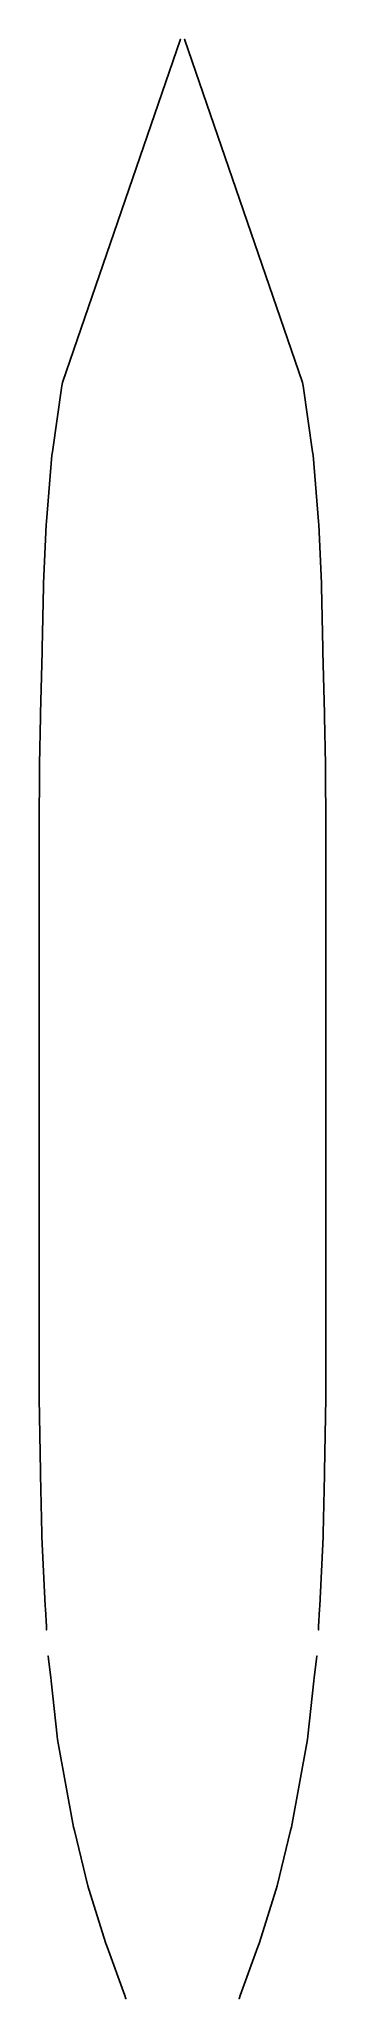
# Model space of a CAD drawing. Extents: x -3.4 to 3.4, y -23 to 23.1.
import ezdxf

# ---------------------------------------------------------------- set-up
doc = ezdxf.new("R2010")
doc.units = 0
doc.layers.add('RAILINGS', color=6, linetype='CONTINUOUS')

msp = doc.modelspace()

# ---------------------------------------------------------------- linework, layer by layer
at = {"layer": 'RAILINGS'}
for points in [[(-2.82, 15.03, 3.28), (-2.82, 15.03, 3.34), (-0.05, 23.11, 3.73), (-0.05, 23.11, 3.66)], [(-0.05, 23.11, 3.66), (-0.05, 23.11, 3.73), (-2.82, 15.03, 3.34), (-2.82, 15.03, 3.28)], [(0.05, 23.11, 3.66), (0.05, 23.11, 3.73), (2.82, 15.03, 3.34), (2.82, 15.03, 3.28)], [(2.82, 15.03, 3.28), (2.82, 15.03, 3.34), (0.05, 23.11, 3.73), (0.05, 23.11, 3.66)], [(-2.84, 14.95, 3.28), (-2.84, 14.95, 3.34), (-3.06, 13.4, 3.26), (-3.06, 13.4, 3.2)], [(-3.06, 13.4, 3.2), (-3.06, 13.4, 3.26), (-2.84, 14.95, 3.34), (-2.84, 14.95, 3.28)], [(-3.06, 13.4, 2.9), (-3.06, 13.4, 2.96), (-2.84, 14.95, 3.04), (-2.84, 14.95, 2.98)], [(-2.84, 14.95, 2.98), (-2.84, 14.95, 3.04), (-3.06, 13.4, 2.96), (-3.06, 13.4, 2.9)], [(-2.84, 14.95, 2.62), (-2.84, 14.95, 2.68), (-3.06, 13.4, 2.6), (-3.06, 13.4, 2.54)], [(-3.06, 13.4, 2.54), (-3.06, 13.4, 2.6), (-2.84, 14.95, 2.68), (-2.84, 14.95, 2.62)], [(-2.84, 14.95, 2.24), (-2.82, 15.03, 2.24), (-2.82, 15.03, 3.34), (-2.84, 14.95, 3.34)], [(-2.84, 14.95, 3.34), (-2.82, 15.03, 3.34), (-2.82, 15.03, 2.24), (-2.84, 14.95, 2.24)], [(2.84, 14.95, 2.24), (2.82, 15.03, 2.24), (2.82, 15.03, 3.34), (2.84, 14.95, 3.34)], [(2.84, 14.95, 3.34), (2.82, 15.03, 3.34), (2.82, 15.03, 2.24), (2.84, 14.95, 2.24)], [(3.06, 13.4, 2.54), (3.06, 13.4, 2.6), (2.84, 14.95, 2.68), (2.84, 14.95, 2.62)], [(2.84, 14.95, 2.62), (2.84, 14.95, 2.68), (3.06, 13.4, 2.6), (3.06, 13.4, 2.54)], [(2.84, 14.95, 2.98), (2.84, 14.95, 3.04), (3.06, 13.4, 2.96), (3.06, 13.4, 2.9)], [(3.06, 13.4, 2.9), (3.06, 13.4, 2.96), (2.84, 14.95, 3.04), (2.84, 14.95, 2.98)], [(3.06, 13.4, 3.2), (3.06, 13.4, 3.26), (2.84, 14.95, 3.34), (2.84, 14.95, 3.28)], [(2.84, 14.95, 3.28), (2.84, 14.95, 3.34), (3.06, 13.4, 3.26), (3.06, 13.4, 3.2)], [(-3.07, 13.32, 2.16), (-3.06, 13.4, 2.16), (-3.06, 13.4, 3.26), (-3.07, 13.32, 3.26)], [(-3.07, 13.32, 3.26), (-3.06, 13.4, 3.26), (-3.06, 13.4, 2.16), (-3.07, 13.32, 2.16)], [(3.07, 13.32, 3.26), (3.06, 13.4, 3.26), (3.06, 13.4, 2.16), (3.07, 13.32, 2.16)], [(3.07, 13.32, 2.16), (3.06, 13.4, 2.16), (3.06, 13.4, 3.26), (3.07, 13.32, 3.26)], [(-3.07, 13.32, 3.2), (-3.07, 13.32, 3.26), (-3.2, 11.76, 3.17), (-3.2, 11.76, 3.11)], [(-3.2, 11.76, 3.11), (-3.2, 11.76, 3.17), (-3.07, 13.32, 3.26), (-3.07, 13.32, 3.2)], [(-3.2, 11.76, 2.81), (-3.2, 11.76, 2.87), (-3.07, 13.32, 2.96), (-3.07, 13.32, 2.9)], [(-3.07, 13.32, 2.9), (-3.07, 13.32, 2.96), (-3.2, 11.76, 2.87), (-3.2, 11.76, 2.81)], [(-3.07, 13.32, 2.54), (-3.07, 13.32, 2.6), (-3.2, 11.76, 2.51), (-3.2, 11.76, 2.45)], [(-3.2, 11.76, 2.45), (-3.2, 11.76, 2.51), (-3.07, 13.32, 2.6), (-3.07, 13.32, 2.54)], [(3.2, 11.76, 2.45), (3.2, 11.76, 2.51), (3.07, 13.32, 2.6), (3.07, 13.32, 2.54)], [(3.07, 13.32, 2.54), (3.07, 13.32, 2.6), (3.2, 11.76, 2.51), (3.2, 11.76, 2.45)], [(3.07, 13.32, 2.9), (3.07, 13.32, 2.96), (3.2, 11.76, 2.87), (3.2, 11.76, 2.81)], [(3.2, 11.76, 2.81), (3.2, 11.76, 2.87), (3.07, 13.32, 2.96), (3.07, 13.32, 2.9)], [(3.2, 11.76, 3.11), (3.2, 11.76, 3.17), (3.07, 13.32, 3.26), (3.07, 13.32, 3.2)], [(3.07, 13.32, 3.2), (3.07, 13.32, 3.26), (3.2, 11.76, 3.17), (3.2, 11.76, 3.11)], [(-3.27, 10.31, 3.05), (-3.27, 10.31, 3.11), (-3.21, 11.68, 3.17), (-3.21, 11.68, 3.11)], [(-3.21, 11.68, 3.11), (-3.21, 11.68, 3.17), (-3.27, 10.31, 3.11), (-3.27, 10.31, 3.05)], [(-3.27, 10.31, 2.75), (-3.27, 10.31, 2.81), (-3.21, 11.68, 2.87), (-3.21, 11.68, 2.81)], [(-3.21, 11.68, 2.81), (-3.21, 11.68, 2.87), (-3.27, 10.31, 2.81), (-3.27, 10.31, 2.75)], [(-3.21, 11.68, 2.45), (-3.21, 11.68, 2.51), (-3.27, 10.31, 2.45), (-3.27, 10.31, 2.39)], [(-3.27, 10.31, 2.39), (-3.27, 10.31, 2.45), (-3.21, 11.68, 2.51), (-3.21, 11.68, 2.45)], [(-3.21, 11.68, 2.07), (-3.2, 11.76, 2.07), (-3.2, 11.76, 3.17), (-3.21, 11.68, 3.17)], [(-3.21, 11.68, 3.17), (-3.2, 11.76, 3.17), (-3.2, 11.76, 2.07), (-3.21, 11.68, 2.07)], [(3.21, 11.68, 3.17), (3.2, 11.76, 3.17), (3.2, 11.76, 2.07), (3.21, 11.68, 2.07)], [(3.21, 11.68, 2.07), (3.2, 11.76, 2.07), (3.2, 11.76, 3.17), (3.21, 11.68, 3.17)], [(3.27, 10.31, 2.39), (3.27, 10.31, 2.45), (3.21, 11.68, 2.51), (3.21, 11.68, 2.45)], [(3.21, 11.68, 2.45), (3.21, 11.68, 2.51), (3.27, 10.31, 2.45), (3.27, 10.31, 2.39)], [(3.21, 11.68, 2.81), (3.21, 11.68, 2.87), (3.27, 10.31, 2.81), (3.27, 10.31, 2.75)], [(3.27, 10.31, 2.75), (3.27, 10.31, 2.81), (3.21, 11.68, 2.87), (3.21, 11.68, 2.81)], [(3.27, 10.31, 3.05), (3.27, 10.31, 3.11), (3.21, 11.68, 3.17), (3.21, 11.68, 3.11)], [(3.21, 11.68, 3.11), (3.21, 11.68, 3.17), (3.27, 10.31, 3.11), (3.27, 10.31, 3.05)], [(-3.27, 10.23, 3.05), (-3.27, 10.23, 3.11), (-3.3, 8.77, 3.11), (-3.3, 8.77, 3.05)], [(-3.3, 8.77, 3.05), (-3.3, 8.77, 3.11), (-3.27, 10.23, 3.11), (-3.27, 10.23, 3.05)], [(-3.3, 8.77, 2.75), (-3.3, 8.77, 2.81), (-3.27, 10.23, 2.81), (-3.27, 10.23, 2.75)], [(-3.27, 10.23, 2.75), (-3.27, 10.23, 2.81), (-3.3, 8.77, 2.81), (-3.3, 8.77, 2.75)], [(-3.27, 10.23, 2.39), (-3.27, 10.23, 2.45), (-3.3, 8.77, 2.45), (-3.3, 8.77, 2.39)], [(-3.3, 8.77, 2.39), (-3.3, 8.77, 2.45), (-3.27, 10.23, 2.45), (-3.27, 10.23, 2.39)], [(-3.27, 10.23, 3.11), (-3.27, 10.31, 3.11), (-3.27, 10.31, 2.01), (-3.27, 10.23, 2.01)], [(-3.27, 10.23, 2.01), (-3.27, 10.31, 2.01), (-3.27, 10.31, 3.11), (-3.27, 10.23, 3.11)], [(3.27, 10.23, 3.11), (3.27, 10.31, 3.11), (3.27, 10.31, 2.01), (3.27, 10.23, 2.01)], [(3.27, 10.23, 2.01), (3.27, 10.31, 2.01), (3.27, 10.31, 3.11), (3.27, 10.23, 3.11)], [(3.3, 8.77, 2.39), (3.3, 8.77, 2.45), (3.27, 10.23, 2.45), (3.27, 10.23, 2.39)], [(3.27, 10.23, 2.39), (3.27, 10.23, 2.45), (3.3, 8.77, 2.45), (3.3, 8.77, 2.39)], [(3.27, 10.23, 2.75), (3.27, 10.23, 2.81), (3.3, 8.77, 2.81), (3.3, 8.77, 2.75)], [(3.3, 8.77, 2.75), (3.3, 8.77, 2.81), (3.27, 10.23, 2.81), (3.27, 10.23, 2.75)], [(3.3, 8.77, 3.05), (3.3, 8.77, 3.11), (3.27, 10.23, 3.11), (3.27, 10.23, 3.05)], [(3.27, 10.23, 3.05), (3.27, 10.23, 3.11), (3.3, 8.77, 3.11), (3.3, 8.77, 3.05)], [(-3.3, 8.69, 2.01), (-3.3, 8.77, 2.01), (-3.3, 8.77, 3.11), (-3.3, 8.69, 3.11)], [(-3.3, 8.69, 3.11), (-3.3, 8.77, 3.11), (-3.3, 8.77, 2.01), (-3.3, 8.69, 2.01)], [(3.3, 8.69, 2.01), (3.3, 8.77, 2.01), (3.3, 8.77, 3.11), (3.3, 8.69, 3.11)], [(3.3, 8.69, 3.11), (3.3, 8.77, 3.11), (3.3, 8.77, 2.01), (3.3, 8.69, 2.01)], [(-3.34, 7.24, 3.05), (-3.34, 7.24, 3.11), (-3.3, 8.69, 3.11), (-3.3, 8.69, 3.05)], [(-3.3, 8.69, 3.05), (-3.3, 8.69, 3.11), (-3.34, 7.24, 3.11), (-3.34, 7.24, 3.05)], [(-3.3, 8.69, 2.75), (-3.3, 8.69, 2.81), (-3.34, 7.24, 2.81), (-3.34, 7.24, 2.75)], [(-3.34, 7.24, 2.75), (-3.34, 7.24, 2.81), (-3.3, 8.69, 2.81), (-3.3, 8.69, 2.75)], [(-3.34, 7.24, 2.39), (-3.34, 7.24, 2.45), (-3.3, 8.69, 2.45), (-3.3, 8.69, 2.39)], [(-3.3, 8.69, 2.39), (-3.3, 8.69, 2.45), (-3.34, 7.24, 2.45), (-3.34, 7.24, 2.39)], [(3.3, 8.69, 2.39), (3.3, 8.69, 2.45), (3.34, 7.24, 2.45), (3.34, 7.24, 2.39)], [(3.34, 7.24, 2.39), (3.34, 7.24, 2.45), (3.3, 8.69, 2.45), (3.3, 8.69, 2.39)], [(3.34, 7.24, 2.75), (3.34, 7.24, 2.81), (3.3, 8.69, 2.81), (3.3, 8.69, 2.75)], [(3.3, 8.69, 2.75), (3.3, 8.69, 2.81), (3.34, 7.24, 2.81), (3.34, 7.24, 2.75)], [(3.3, 8.69, 3.05), (3.3, 8.69, 3.11), (3.34, 7.24, 3.11), (3.34, 7.24, 3.05)], [(3.34, 7.24, 3.05), (3.34, 7.24, 3.11), (3.3, 8.69, 3.11), (3.3, 8.69, 3.05)], [(-3.34, 7.16, 3.05), (-3.34, 7.16, 3.11), (-3.36, 6.05, 3.11), (-3.36, 6.05, 3.05)], [(-3.36, 6.05, 3.05), (-3.36, 6.05, 3.11), (-3.34, 7.16, 3.11), (-3.34, 7.16, 3.05)], [(-3.36, 6.05, 2.75), (-3.36, 6.05, 2.81), (-3.34, 7.16, 2.81), (-3.34, 7.16, 2.75)], [(-3.34, 7.16, 2.75), (-3.34, 7.16, 2.81), (-3.36, 6.05, 2.81), (-3.36, 6.05, 2.75)], [(-3.34, 7.16, 2.39), (-3.34, 7.16, 2.45), (-3.36, 6.05, 2.45), (-3.36, 6.05, 2.39)], [(-3.36, 6.05, 2.39), (-3.36, 6.05, 2.45), (-3.34, 7.16, 2.45), (-3.34, 7.16, 2.39)], [(-3.34, 7.16, 3.11), (-3.34, 7.24, 3.11), (-3.34, 7.24, 2.01), (-3.34, 7.16, 2.01)], [(-3.34, 7.16, 2.01), (-3.34, 7.24, 2.01), (-3.34, 7.24, 3.11), (-3.34, 7.16, 3.11)], [(3.34, 7.16, 3.11), (3.34, 7.24, 3.11), (3.34, 7.24, 2.01), (3.34, 7.16, 2.01)], [(3.34, 7.16, 2.01), (3.34, 7.24, 2.01), (3.34, 7.24, 3.11), (3.34, 7.16, 3.11)], [(3.36, 6.05, 2.39), (3.36, 6.05, 2.45), (3.34, 7.16, 2.45), (3.34, 7.16, 2.39)], [(3.34, 7.16, 2.39), (3.34, 7.16, 2.45), (3.36, 6.05, 2.45), (3.36, 6.05, 2.39)], [(3.34, 7.16, 2.75), (3.34, 7.16, 2.81), (3.36, 6.05, 2.81), (3.36, 6.05, 2.75)], [(3.36, 6.05, 2.75), (3.36, 6.05, 2.81), (3.34, 7.16, 2.81), (3.34, 7.16, 2.75)], [(3.36, 6.05, 3.05), (3.36, 6.05, 3.11), (3.34, 7.16, 3.11), (3.34, 7.16, 3.05)], [(3.34, 7.16, 3.05), (3.34, 7.16, 3.11), (3.36, 6.05, 3.11), (3.36, 6.05, 3.05)], [(-3.36, 5.97, 2.01), (-3.36, 6.05, 2.01), (-3.36, 6.05, 3.11), (-3.36, 5.97, 3.11)], [(-3.36, 5.97, 3.11), (-3.36, 6.05, 3.11), (-3.36, 6.05, 2.01), (-3.36, 5.97, 2.01)], [(3.36, 5.97, 2.01), (3.36, 6.05, 2.01), (3.36, 6.05, 3.11), (3.36, 5.97, 3.11)], [(3.36, 5.97, 3.11), (3.36, 6.05, 3.11), (3.36, 6.05, 2.01), (3.36, 5.97, 2.01)], [(-3.37, 4.55, 3.05), (-3.37, 4.55, 3.11), (-3.36, 5.97, 3.11), (-3.36, 5.97, 3.05)], [(-3.36, 5.97, 3.05), (-3.36, 5.97, 3.11), (-3.37, 4.55, 3.11), (-3.37, 4.55, 3.05)], [(-3.36, 5.97, 2.75), (-3.36, 5.97, 2.81), (-3.37, 4.55, 2.81), (-3.37, 4.55, 2.75)], [(-3.37, 4.55, 2.75), (-3.37, 4.55, 2.81), (-3.36, 5.97, 2.81), (-3.36, 5.97, 2.75)], [(-3.37, 4.55, 2.39), (-3.37, 4.55, 2.45), (-3.36, 5.97, 2.45), (-3.36, 5.97, 2.39)], [(-3.36, 5.97, 2.39), (-3.36, 5.97, 2.45), (-3.37, 4.55, 2.45), (-3.37, 4.55, 2.39)], [(3.36, 5.97, 2.39), (3.36, 5.97, 2.45), (3.37, 4.55, 2.45), (3.37, 4.55, 2.39)], [(3.37, 4.55, 2.39), (3.37, 4.55, 2.45), (3.36, 5.97, 2.45), (3.36, 5.97, 2.39)], [(3.37, 4.55, 2.75), (3.37, 4.55, 2.81), (3.36, 5.97, 2.81), (3.36, 5.97, 2.75)], [(3.36, 5.97, 2.75), (3.36, 5.97, 2.81), (3.37, 4.55, 2.81), (3.37, 4.55, 2.75)], [(3.36, 5.97, 3.05), (3.36, 5.97, 3.11), (3.37, 4.55, 3.11), (3.37, 4.55, 3.05)], [(3.37, 4.55, 3.05), (3.37, 4.55, 3.11), (3.36, 5.97, 3.11), (3.36, 5.97, 3.05)], [(-3.37, 4.47, 3.11), (-3.37, 4.55, 3.11), (-3.37, 4.55, 2.01), (-3.37, 4.47, 2.01)], [(-3.37, 4.47, 2.01), (-3.37, 4.55, 2.01), (-3.37, 4.55, 3.11), (-3.37, 4.47, 3.11)], [(-3.37, 4.47, 3.05), (-3.37, 4.47, 3.11), (-3.37, 3.03, 3.11), (-3.37, 3.03, 3.05)], [(-3.37, 3.03, 3.05), (-3.37, 3.03, 3.11), (-3.37, 4.47, 3.11), (-3.37, 4.47, 3.05)], [(-3.37, 3.03, 2.75), (-3.37, 3.03, 2.81), (-3.37, 4.47, 2.81), (-3.37, 4.47, 2.75)], [(-3.37, 4.47, 2.75), (-3.37, 4.47, 2.81), (-3.37, 3.03, 2.81), (-3.37, 3.03, 2.75)], [(-3.37, 4.47, 2.39), (-3.37, 4.47, 2.45), (-3.37, 3.03, 2.45), (-3.37, 3.03, 2.39)], [(-3.37, 3.03, 2.39), (-3.37, 3.03, 2.45), (-3.37, 4.47, 2.45), (-3.37, 4.47, 2.39)], [(3.37, 4.47, 3.11), (3.37, 4.55, 3.11), (3.37, 4.55, 2.01), (3.37, 4.47, 2.01)], [(3.37, 4.47, 2.01), (3.37, 4.55, 2.01), (3.37, 4.55, 3.11), (3.37, 4.47, 3.11)], [(3.37, 3.03, 2.39), (3.37, 3.03, 2.45), (3.37, 4.47, 2.45), (3.37, 4.47, 2.39)], [(3.37, 4.47, 2.39), (3.37, 4.47, 2.45), (3.37, 3.03, 2.45), (3.37, 3.03, 2.39)], [(3.37, 4.47, 2.75), (3.37, 4.47, 2.81), (3.37, 3.03, 2.81), (3.37, 3.03, 2.75)], [(3.37, 3.03, 2.75), (3.37, 3.03, 2.81), (3.37, 4.47, 2.81), (3.37, 4.47, 2.75)], [(3.37, 3.03, 3.05), (3.37, 3.03, 3.11), (3.37, 4.47, 3.11), (3.37, 4.47, 3.05)], [(3.37, 4.47, 3.05), (3.37, 4.47, 3.11), (3.37, 3.03, 3.11), (3.37, 3.03, 3.05)], [(-3.37, 2.95, 2.01), (-3.37, 3.03, 2.01), (-3.37, 3.03, 3.11), (-3.37, 2.95, 3.11)], [(-3.37, 2.95, 3.11), (-3.37, 3.03, 3.11), (-3.37, 3.03, 2.01), (-3.37, 2.95, 2.01)], [(-3.37, 1.55, 3.05), (-3.37, 1.55, 3.11), (-3.37, 2.95, 3.11), (-3.37, 2.95, 3.05)], [(-3.37, 2.95, 3.05), (-3.37, 2.95, 3.11), (-3.37, 1.55, 3.11), (-3.37, 1.55, 3.05)], [(-3.37, 2.95, 2.75), (-3.37, 2.95, 2.81), (-3.37, 1.55, 2.81), (-3.37, 1.55, 2.75)], [(-3.37, 1.55, 2.75), (-3.37, 1.55, 2.81), (-3.37, 2.95, 2.81), (-3.37, 2.95, 2.75)], [(-3.37, 1.55, 2.39), (-3.37, 1.55, 2.45), (-3.37, 2.95, 2.45), (-3.37, 2.95, 2.39)], [(-3.37, 2.95, 2.39), (-3.37, 2.95, 2.45), (-3.37, 1.55, 2.45), (-3.37, 1.55, 2.39)], [(3.37, 2.95, 2.01), (3.37, 3.03, 2.01), (3.37, 3.03, 3.11), (3.37, 2.95, 3.11)], [(3.37, 2.95, 3.11), (3.37, 3.03, 3.11), (3.37, 3.03, 2.01), (3.37, 2.95, 2.01)], [(3.37, 2.95, 2.39), (3.37, 2.95, 2.45), (3.37, 1.55, 2.45), (3.37, 1.55, 2.39)], [(3.37, 1.55, 2.39), (3.37, 1.55, 2.45), (3.37, 2.95, 2.45), (3.37, 2.95, 2.39)], [(3.37, 1.55, 2.75), (3.37, 1.55, 2.81), (3.37, 2.95, 2.81), (3.37, 2.95, 2.75)], [(3.37, 2.95, 2.75), (3.37, 2.95, 2.81), (3.37, 1.55, 2.81), (3.37, 1.55, 2.75)], [(3.37, 2.95, 3.05), (3.37, 2.95, 3.11), (3.37, 1.55, 3.11), (3.37, 1.55, 3.05)], [(3.37, 1.55, 3.05), (3.37, 1.55, 3.11), (3.37, 2.95, 3.11), (3.37, 2.95, 3.05)], [(-3.37, 1.47, 3.11), (-3.37, 1.55, 3.11), (-3.37, 1.55, 2.01), (-3.37, 1.47, 2.01)], [(-3.37, 1.47, 2.01), (-3.37, 1.55, 2.01), (-3.37, 1.55, 3.11), (-3.37, 1.47, 3.11)], [(-3.37, 1.47, 3.05), (-3.37, 1.47, 3.11), (-3.37, 0.08, 3.11), (-3.37, 0.08, 3.05)], [(-3.37, 0.08, 3.05), (-3.37, 0.08, 3.11), (-3.37, 1.47, 3.11), (-3.37, 1.47, 3.05)], [(-3.37, 1.47, 2.75), (-3.37, 1.47, 2.81), (-3.37, 0.08, 2.81), (-3.37, 0.08, 2.75)], [(-3.37, 0.08, 2.75), (-3.37, 0.08, 2.81), (-3.37, 1.47, 2.81), (-3.37, 1.47, 2.75)], [(-3.37, 0.08, 2.39), (-3.37, 0.08, 2.45), (-3.37, 1.47, 2.45), (-3.37, 1.47, 2.39)], [(-3.37, 1.47, 2.39), (-3.37, 1.47, 2.45), (-3.37, 0.08, 2.45), (-3.37, 0.08, 2.39)], [(3.37, 1.47, 3.11), (3.37, 1.55, 3.11), (3.37, 1.55, 2.01), (3.37, 1.47, 2.01)], [(3.37, 1.47, 2.01), (3.37, 1.55, 2.01), (3.37, 1.55, 3.11), (3.37, 1.47, 3.11)], [(3.37, 1.47, 2.39), (3.37, 1.47, 2.45), (3.37, 0.08, 2.45), (3.37, 0.08, 2.39)], [(3.37, 0.08, 2.39), (3.37, 0.08, 2.45), (3.37, 1.47, 2.45), (3.37, 1.47, 2.39)], [(3.37, 0.08, 2.75), (3.37, 0.08, 2.81), (3.37, 1.47, 2.81), (3.37, 1.47, 2.75)], [(3.37, 1.47, 2.75), (3.37, 1.47, 2.81), (3.37, 0.08, 2.81), (3.37, 0.08, 2.75)], [(3.37, 1.47, 3.05), (3.37, 1.47, 3.11), (3.37, 0.08, 3.11), (3.37, 0.08, 3.05)], [(3.37, 0.08, 3.05), (3.37, 0.08, 3.11), (3.37, 1.47, 3.11), (3.37, 1.47, 3.05)], [(-3.37, 0, 2.01), (-3.37, 0.08, 2.01), (-3.37, 0.08, 3.11), (-3.37, 0, 3.11)], [(-3.37, 0, 3.11), (-3.37, 0.08, 3.11), (-3.37, 0.08, 2.01), (-3.37, 0, 2.01)], [(-3.37, -1.52, 3.05), (-3.37, -1.52, 3.11), (-3.37, 0, 3.11), (-3.37, 0, 3.05)], [(-3.37, 0, 3.05), (-3.37, 0, 3.11), (-3.37, -1.52, 3.11), (-3.37, -1.52, 3.05)], [(-3.37, 0, 2.75), (-3.37, 0, 2.81), (-3.37, -1.52, 2.81), (-3.37, -1.52, 2.75)], [(-3.37, -1.52, 2.75), (-3.37, -1.52, 2.81), (-3.37, 0, 2.81), (-3.37, 0, 2.75)], [(-3.37, -1.52, 2.39), (-3.37, -1.52, 2.45), (-3.37, 0, 2.45), (-3.37, 0, 2.39)], [(-3.37, 0, 2.39), (-3.37, 0, 2.45), (-3.37, -1.52, 2.45), (-3.37, -1.52, 2.39)], [(3.37, 0, 2.01), (3.37, 0.08, 2.01), (3.37, 0.08, 3.11), (3.37, 0, 3.11)], [(3.37, 0, 3.11), (3.37, 0.08, 3.11), (3.37, 0.08, 2.01), (3.37, 0, 2.01)], [(3.37, 0, 2.39), (3.37, 0, 2.45), (3.37, -1.52, 2.45), (3.37, -1.52, 2.39)], [(3.37, -1.52, 2.39), (3.37, -1.52, 2.45), (3.37, 0, 2.45), (3.37, 0, 2.39)], [(3.37, -1.52, 2.75), (3.37, -1.52, 2.81), (3.37, 0, 2.81), (3.37, 0, 2.75)], [(3.37, 0, 2.75), (3.37, 0, 2.81), (3.37, -1.52, 2.81), (3.37, -1.52, 2.75)], [(3.37, 0, 3.05), (3.37, 0, 3.11), (3.37, -1.52, 3.11), (3.37, -1.52, 3.05)], [(3.37, -1.52, 3.05), (3.37, -1.52, 3.11), (3.37, 0, 3.11), (3.37, 0, 3.05)], [(-3.37, -1.6, 3.11), (-3.37, -1.52, 3.11), (-3.37, -1.52, 2.01), (-3.37, -1.6, 2.01)], [(-3.37, -1.6, 2.01), (-3.37, -1.52, 2.01), (-3.37, -1.52, 3.11), (-3.37, -1.6, 3.11)], [(-3.37, -1.6, 3.05), (-3.37, -1.6, 3.11), (-3.37, -2.95, 3.11), (-3.37, -2.95, 3.05)], [(-3.37, -2.95, 3.05), (-3.37, -2.95, 3.11), (-3.37, -1.6, 3.11), (-3.37, -1.6, 3.05)], [(-3.37, -1.6, 2.75), (-3.37, -1.6, 2.81), (-3.37, -2.95, 2.81), (-3.37, -2.95, 2.75)], [(-3.37, -2.95, 2.75), (-3.37, -2.95, 2.81), (-3.37, -1.6, 2.81), (-3.37, -1.6, 2.75)], [(-3.37, -2.95, 2.39), (-3.37, -2.95, 2.45), (-3.37, -1.6, 2.45), (-3.37, -1.6, 2.39)], [(-3.37, -1.6, 2.39), (-3.37, -1.6, 2.45), (-3.37, -2.95, 2.45), (-3.37, -2.95, 2.39)], [(3.37, -1.6, 3.11), (3.37, -1.52, 3.11), (3.37, -1.52, 2.01), (3.37, -1.6, 2.01)], [(3.37, -1.6, 2.01), (3.37, -1.52, 2.01), (3.37, -1.52, 3.11), (3.37, -1.6, 3.11)], [(3.37, -1.6, 2.39), (3.37, -1.6, 2.45), (3.37, -2.95, 2.45), (3.37, -2.95, 2.39)], [(3.37, -2.95, 2.39), (3.37, -2.95, 2.45), (3.37, -1.6, 2.45), (3.37, -1.6, 2.39)], [(3.37, -2.95, 2.75), (3.37, -2.95, 2.81), (3.37, -1.6, 2.81), (3.37, -1.6, 2.75)], [(3.37, -1.6, 2.75), (3.37, -1.6, 2.81), (3.37, -2.95, 2.81), (3.37, -2.95, 2.75)], [(3.37, -1.6, 3.05), (3.37, -1.6, 3.11), (3.37, -2.95, 3.11), (3.37, -2.95, 3.05)], [(3.37, -2.95, 3.05), (3.37, -2.95, 3.11), (3.37, -1.6, 3.11), (3.37, -1.6, 3.05)], [(-3.37, -3.03, 2.01), (-3.37, -2.95, 2.01), (-3.37, -2.95, 3.11), (-3.37, -3.03, 3.11)], [(-3.37, -3.03, 3.11), (-3.37, -2.95, 3.11), (-3.37, -2.95, 2.01), (-3.37, -3.03, 2.01)], [(-3.37, -4.47, 3.05), (-3.37, -4.47, 3.11), (-3.37, -3.03, 3.11), (-3.37, -3.03, 3.05)], [(-3.37, -3.03, 3.05), (-3.37, -3.03, 3.11), (-3.37, -4.47, 3.11), (-3.37, -4.47, 3.05)], [(-3.37, -3.03, 2.75), (-3.37, -3.03, 2.81), (-3.37, -4.47, 2.81), (-3.37, -4.47, 2.75)], [(-3.37, -4.47, 2.75), (-3.37, -4.47, 2.81), (-3.37, -3.03, 2.81), (-3.37, -3.03, 2.75)], [(-3.37, -4.47, 2.39), (-3.37, -4.47, 2.45), (-3.37, -3.03, 2.45), (-3.37, -3.03, 2.39)], [(-3.37, -3.03, 2.39), (-3.37, -3.03, 2.45), (-3.37, -4.47, 2.45), (-3.37, -4.47, 2.39)], [(3.37, -3.03, 2.01), (3.37, -2.95, 2.01), (3.37, -2.95, 3.11), (3.37, -3.03, 3.11)], [(3.37, -3.03, 3.11), (3.37, -2.95, 3.11), (3.37, -2.95, 2.01), (3.37, -3.03, 2.01)], [(3.37, -3.03, 2.39), (3.37, -3.03, 2.45), (3.37, -4.47, 2.45), (3.37, -4.47, 2.39)], [(3.37, -4.47, 2.39), (3.37, -4.47, 2.45), (3.37, -3.03, 2.45), (3.37, -3.03, 2.39)], [(3.37, -4.47, 2.75), (3.37, -4.47, 2.81), (3.37, -3.03, 2.81), (3.37, -3.03, 2.75)], [(3.37, -3.03, 2.75), (3.37, -3.03, 2.81), (3.37, -4.47, 2.81), (3.37, -4.47, 2.75)], [(3.37, -3.03, 3.05), (3.37, -3.03, 3.11), (3.37, -4.47, 3.11), (3.37, -4.47, 3.05)], [(3.37, -4.47, 3.05), (3.37, -4.47, 3.11), (3.37, -3.03, 3.11), (3.37, -3.03, 3.05)], [(-3.37, -4.55, 3.11), (-3.37, -4.47, 3.11), (-3.37, -4.47, 2.01), (-3.37, -4.55, 2.01)], [(-3.37, -4.55, 2.01), (-3.37, -4.47, 2.01), (-3.37, -4.47, 3.11), (-3.37, -4.55, 3.11)], [(-3.37, -4.55, 3.05), (-3.37, -4.55, 3.11), (-3.37, -5.96, 3.11), (-3.37, -5.96, 3.05)], [(-3.37, -5.96, 3.05), (-3.37, -5.96, 3.11), (-3.37, -4.55, 3.11), (-3.37, -4.55, 3.05)], [(-3.37, -5.96, 2.75), (-3.37, -5.96, 2.81), (-3.37, -4.55, 2.81), (-3.37, -4.55, 2.75)], [(-3.37, -4.55, 2.75), (-3.37, -4.55, 2.81), (-3.37, -5.96, 2.81), (-3.37, -5.96, 2.75)], [(-3.37, -4.55, 2.39), (-3.37, -4.55, 2.45), (-3.37, -5.96, 2.45), (-3.37, -5.96, 2.39)], [(-3.37, -5.96, 2.39), (-3.37, -5.96, 2.45), (-3.37, -4.55, 2.45), (-3.37, -4.55, 2.39)], [(3.37, -4.55, 3.11), (3.37, -4.47, 3.11), (3.37, -4.47, 2.01), (3.37, -4.55, 2.01)], [(3.37, -4.55, 2.01), (3.37, -4.47, 2.01), (3.37, -4.47, 3.11), (3.37, -4.55, 3.11)], [(3.37, -5.96, 2.39), (3.37, -5.96, 2.45), (3.37, -4.55, 2.45), (3.37, -4.55, 2.39)], [(3.37, -4.55, 2.39), (3.37, -4.55, 2.45), (3.37, -5.96, 2.45), (3.37, -5.96, 2.39)], [(3.37, -4.55, 2.75), (3.37, -4.55, 2.81), (3.37, -5.96, 2.81), (3.37, -5.96, 2.75)], [(3.37, -5.96, 2.75), (3.37, -5.96, 2.81), (3.37, -4.55, 2.81), (3.37, -4.55, 2.75)], [(3.37, -5.96, 3.05), (3.37, -5.96, 3.11), (3.37, -4.55, 3.11), (3.37, -4.55, 3.05)], [(3.37, -4.55, 3.05), (3.37, -4.55, 3.11), (3.37, -5.96, 3.11), (3.37, -5.96, 3.05)], [(-3.37, -6.04, 2.01), (-3.37, -5.96, 2.01), (-3.37, -5.96, 3.11), (-3.37, -6.04, 3.11)], [(-3.37, -6.04, 3.11), (-3.37, -5.96, 3.11), (-3.37, -5.96, 2.01), (-3.37, -6.04, 2.01)], [(3.37, -6.04, 2.01), (3.37, -5.96, 2.01), (3.37, -5.96, 3.11), (3.37, -6.04, 3.11)], [(3.37, -6.04, 3.11), (3.37, -5.96, 3.11), (3.37, -5.96, 2.01), (3.37, -6.04, 2.01)], [(-3.37, -7.1, 3.05), (-3.37, -7.1, 3.11), (-3.37, -6.04, 3.11), (-3.37, -6.04, 3.05)], [(-3.37, -6.04, 3.05), (-3.37, -6.04, 3.11), (-3.37, -7.1, 3.11), (-3.37, -7.1, 3.05)], [(-3.37, -6.04, 2.75), (-3.37, -6.04, 2.81), (-3.37, -7.1, 2.81), (-3.37, -7.1, 2.75)], [(-3.37, -7.1, 2.75), (-3.37, -7.1, 2.81), (-3.37, -6.04, 2.81), (-3.37, -6.04, 2.75)], [(-3.37, -7.1, 2.39), (-3.37, -7.1, 2.45), (-3.37, -6.04, 2.45), (-3.37, -6.04, 2.39)], [(-3.37, -6.04, 2.39), (-3.37, -6.04, 2.45), (-3.37, -7.1, 2.45), (-3.37, -7.1, 2.39)], [(3.37, -6.04, 2.39), (3.37, -6.04, 2.45), (3.37, -7.1, 2.45), (3.37, -7.1, 2.39)], [(3.37, -7.1, 2.39), (3.37, -7.1, 2.45), (3.37, -6.04, 2.45), (3.37, -6.04, 2.39)], [(3.37, -7.1, 2.75), (3.37, -7.1, 2.81), (3.37, -6.04, 2.81), (3.37, -6.04, 2.75)], [(3.37, -6.04, 2.75), (3.37, -6.04, 2.81), (3.37, -7.1, 2.81), (3.37, -7.1, 2.75)], [(3.37, -6.04, 3.05), (3.37, -6.04, 3.11), (3.37, -7.1, 3.11), (3.37, -7.1, 3.05)], [(3.37, -7.1, 3.05), (3.37, -7.1, 3.11), (3.37, -6.04, 3.11), (3.37, -6.04, 3.05)], [(-3.37, -7.18, 3.11), (-3.37, -7.1, 3.11), (-3.37, -7.1, 2.01), (-3.37, -7.18, 2.01)], [(-3.37, -7.18, 2.01), (-3.37, -7.1, 2.01), (-3.37, -7.1, 3.11), (-3.37, -7.18, 3.11)], [(-3.37, -7.18, 3.05), (-3.37, -7.18, 3.11), (-3.37, -8.79, 3.11), (-3.37, -8.79, 3.05)], [(-3.37, -8.79, 3.05), (-3.37, -8.79, 3.11), (-3.37, -7.18, 3.11), (-3.37, -7.18, 3.05)], [(-3.37, -7.18, 2.75), (-3.37, -7.18, 2.81), (-3.37, -8.79, 2.81), (-3.37, -8.79, 2.75)], [(-3.37, -8.79, 2.75), (-3.37, -8.79, 2.81), (-3.37, -7.18, 2.81), (-3.37, -7.18, 2.75)], [(-3.37, -8.79, 2.39), (-3.37, -8.79, 2.45), (-3.37, -7.18, 2.45), (-3.37, -7.18, 2.39)], [(-3.37, -7.18, 2.39), (-3.37, -7.18, 2.45), (-3.37, -8.79, 2.45), (-3.37, -8.79, 2.39)], [(3.37, -7.18, 2.01), (3.37, -7.1, 2.01), (3.37, -7.1, 3.11), (3.37, -7.18, 3.11)], [(3.37, -7.18, 3.11), (3.37, -7.1, 3.11), (3.37, -7.1, 2.01), (3.37, -7.18, 2.01)], [(3.37, -7.18, 2.39), (3.37, -7.18, 2.45), (3.37, -8.79, 2.45), (3.37, -8.79, 2.39)], [(3.37, -8.79, 2.39), (3.37, -8.79, 2.45), (3.37, -7.18, 2.45), (3.37, -7.18, 2.39)], [(3.37, -8.79, 2.75), (3.37, -8.79, 2.81), (3.37, -7.18, 2.81), (3.37, -7.18, 2.75)], [(3.37, -7.18, 2.75), (3.37, -7.18, 2.81), (3.37, -8.79, 2.81), (3.37, -8.79, 2.75)], [(3.37, -7.18, 3.05), (3.37, -7.18, 3.11), (3.37, -8.79, 3.11), (3.37, -8.79, 3.05)], [(3.37, -8.79, 3.05), (3.37, -8.79, 3.11), (3.37, -7.18, 3.11), (3.37, -7.18, 3.05)], [(-3.37, -8.87, 2.01), (-3.37, -8.79, 2.01), (-3.37, -8.79, 3.11), (-3.37, -8.87, 3.11)], [(-3.37, -8.87, 3.11), (-3.37, -8.79, 3.11), (-3.37, -8.79, 2.01), (-3.37, -8.87, 2.01)], [(-3.37, -8.87, 3.05), (-3.37, -8.87, 3.11), (-3.34, -10.6, 3.11), (-3.34, -10.6, 3.05)], [(-3.34, -10.6, 3.05), (-3.34, -10.6, 3.11), (-3.37, -8.87, 3.11), (-3.37, -8.87, 3.05)], [(-3.34, -10.6, 2.75), (-3.34, -10.6, 2.81), (-3.37, -8.87, 2.81), (-3.37, -8.87, 2.75)], [(-3.37, -8.87, 2.75), (-3.37, -8.87, 2.81), (-3.34, -10.6, 2.81), (-3.34, -10.6, 2.75)], [(-3.37, -8.87, 2.39), (-3.37, -8.87, 2.45), (-3.34, -10.6, 2.45), (-3.34, -10.6, 2.39)], [(-3.34, -10.6, 2.39), (-3.34, -10.6, 2.45), (-3.37, -8.87, 2.45), (-3.37, -8.87, 2.39)], [(3.34, -10.6, 2.39), (3.34, -10.6, 2.45), (3.37, -8.87, 2.45), (3.37, -8.87, 2.39)], [(3.37, -8.87, 2.39), (3.37, -8.87, 2.45), (3.34, -10.6, 2.45), (3.34, -10.6, 2.39)], [(3.37, -8.87, 2.75), (3.37, -8.87, 2.81), (3.34, -10.6, 2.81), (3.34, -10.6, 2.75)], [(3.34, -10.6, 2.75), (3.34, -10.6, 2.81), (3.37, -8.87, 2.81), (3.37, -8.87, 2.75)], [(3.34, -10.6, 3.05), (3.34, -10.6, 3.11), (3.37, -8.87, 3.11), (3.37, -8.87, 3.05)], [(3.37, -8.87, 3.05), (3.37, -8.87, 3.11), (3.34, -10.6, 3.11), (3.34, -10.6, 3.05)], [(3.37, -8.87, 2.01), (3.37, -8.79, 2.01), (3.37, -8.79, 3.11), (3.37, -8.87, 3.11)], [(3.37, -8.87, 3.11), (3.37, -8.79, 3.11), (3.37, -8.79, 2.01), (3.37, -8.87, 2.01)], [(-3.34, -10.68, 3.11), (-3.34, -10.6, 3.11), (-3.34, -10.6, 2.01), (-3.34, -10.68, 2.01)], [(-3.34, -10.68, 2.01), (-3.34, -10.6, 2.01), (-3.34, -10.6, 3.11), (-3.34, -10.68, 3.11)], [(3.34, -10.68, 3.11), (3.34, -10.6, 3.11), (3.34, -10.6, 2.01), (3.34, -10.68, 2.01)], [(3.34, -10.68, 2.01), (3.34, -10.6, 2.01), (3.34, -10.6, 3.11), (3.34, -10.68, 3.11)], [(-3.31, -12.06, 3.05), (-3.31, -12.06, 3.11), (-3.34, -10.68, 3.11), (-3.34, -10.68, 3.05)], [(-3.34, -10.68, 3.05), (-3.34, -10.68, 3.11), (-3.31, -12.06, 3.11), (-3.31, -12.06, 3.05)], [(-3.34, -10.68, 2.75), (-3.34, -10.68, 2.81), (-3.31, -12.06, 2.81), (-3.31, -12.06, 2.75)], [(-3.31, -12.06, 2.75), (-3.31, -12.06, 2.81), (-3.34, -10.68, 2.81), (-3.34, -10.68, 2.75)], [(-3.31, -12.06, 2.39), (-3.31, -12.06, 2.45), (-3.34, -10.68, 2.45), (-3.34, -10.68, 2.39)], [(-3.34, -10.68, 2.39), (-3.34, -10.68, 2.45), (-3.31, -12.06, 2.45), (-3.31, -12.06, 2.39)], [(3.34, -10.68, 2.39), (3.34, -10.68, 2.45), (3.31, -12.06, 2.45), (3.31, -12.06, 2.39)], [(3.31, -12.06, 2.39), (3.31, -12.06, 2.45), (3.34, -10.68, 2.45), (3.34, -10.68, 2.39)], [(3.31, -12.06, 2.75), (3.31, -12.06, 2.81), (3.34, -10.68, 2.81), (3.34, -10.68, 2.75)], [(3.34, -10.68, 2.75), (3.34, -10.68, 2.81), (3.31, -12.06, 2.81), (3.31, -12.06, 2.75)], [(3.34, -10.68, 3.05), (3.34, -10.68, 3.11), (3.31, -12.06, 3.11), (3.31, -12.06, 3.05)], [(3.31, -12.06, 3.05), (3.31, -12.06, 3.11), (3.34, -10.68, 3.11), (3.34, -10.68, 3.05)], [(-3.31, -12.14, 2.01), (-3.31, -12.06, 2.01), (-3.31, -12.06, 3.11), (-3.31, -12.14, 3.11)], [(-3.31, -12.14, 3.11), (-3.31, -12.06, 3.11), (-3.31, -12.06, 2.01), (-3.31, -12.14, 2.01)], [(-3.31, -12.14, 3.05), (-3.31, -12.14, 3.11), (-3.23, -13.76, 3.11), (-3.23, -13.76, 3.05)], [(-3.23, -13.76, 3.05), (-3.23, -13.76, 3.11), (-3.31, -12.14, 3.11), (-3.31, -12.14, 3.05)], [(-3.23, -13.76, 2.75), (-3.23, -13.76, 2.81), (-3.31, -12.14, 2.81), (-3.31, -12.14, 2.75)], [(-3.31, -12.14, 2.75), (-3.31, -12.14, 2.81), (-3.23, -13.76, 2.81), (-3.23, -13.76, 2.75)], [(-3.31, -12.14, 2.39), (-3.31, -12.14, 2.45), (-3.23, -13.76, 2.45), (-3.23, -13.76, 2.39)], [(-3.23, -13.76, 2.39), (-3.23, -13.76, 2.45), (-3.31, -12.14, 2.45), (-3.31, -12.14, 2.39)], [(3.23, -13.76, 2.39), (3.23, -13.76, 2.45), (3.31, -12.14, 2.45), (3.31, -12.14, 2.39)], [(3.31, -12.14, 2.39), (3.31, -12.14, 2.45), (3.23, -13.76, 2.45), (3.23, -13.76, 2.39)], [(3.31, -12.14, 2.75), (3.31, -12.14, 2.81), (3.23, -13.76, 2.81), (3.23, -13.76, 2.75)], [(3.23, -13.76, 2.75), (3.23, -13.76, 2.81), (3.31, -12.14, 2.81), (3.31, -12.14, 2.75)], [(3.23, -13.76, 3.05), (3.23, -13.76, 3.11), (3.31, -12.14, 3.11), (3.31, -12.14, 3.05)], [(3.31, -12.14, 3.05), (3.31, -12.14, 3.11), (3.23, -13.76, 3.11), (3.23, -13.76, 3.05)], [(3.31, -12.14, 2.01), (3.31, -12.06, 2.01), (3.31, -12.06, 3.11), (3.31, -12.14, 3.11)], [(3.31, -12.14, 3.11), (3.31, -12.06, 3.11), (3.31, -12.06, 2.01), (3.31, -12.14, 2.01)], [(-3.22, -13.84, 2.01), (-3.23, -13.76, 2.01), (-3.23, -13.76, 3.11), (-3.22, -13.84, 3.11)], [(-3.22, -13.84, 3.11), (-3.23, -13.76, 3.11), (-3.23, -13.76, 2.01), (-3.22, -13.84, 2.01)], [(3.22, -13.84, 2.01), (3.23, -13.76, 2.01), (3.23, -13.76, 3.11), (3.22, -13.84, 3.11)], [(3.22, -13.84, 3.11), (3.23, -13.76, 3.11), (3.23, -13.76, 2.01), (3.22, -13.84, 2.01)], [(-3.2, -14.25, 3.05), (-3.2, -14.25, 3.11), (-3.22, -13.84, 3.11), (-3.22, -13.84, 3.05)], [(-3.22, -13.84, 3.05), (-3.22, -13.84, 3.11), (-3.2, -14.25, 3.11), (-3.2, -14.25, 3.05)], [(-3.22, -13.84, 2.75), (-3.22, -13.84, 2.81), (-3.2, -14.25, 2.81), (-3.2, -14.25, 2.75)], [(-3.2, -14.25, 2.75), (-3.2, -14.25, 2.81), (-3.22, -13.84, 2.81), (-3.22, -13.84, 2.75)], [(-3.2, -14.25, 2.39), (-3.2, -14.25, 2.45), (-3.22, -13.84, 2.45), (-3.22, -13.84, 2.39)], [(-3.22, -13.84, 2.39), (-3.22, -13.84, 2.45), (-3.2, -14.25, 2.45), (-3.2, -14.25, 2.39)], [(-3.2, -14.33, 3.11), (-3.2, -14.25, 3.11), (-3.2, -14.25, 2.01), (-3.2, -14.33, 2.01)], [(-3.2, -14.33, 2.01), (-3.2, -14.25, 2.01), (-3.2, -14.25, 3.11), (-3.2, -14.33, 3.11)], [(3.22, -13.84, 2.39), (3.22, -13.84, 2.45), (3.2, -14.25, 2.45), (3.2, -14.25, 2.39)], [(3.2, -14.25, 2.39), (3.2, -14.25, 2.45), (3.22, -13.84, 2.45), (3.22, -13.84, 2.39)], [(3.2, -14.25, 2.75), (3.2, -14.25, 2.81), (3.22, -13.84, 2.81), (3.22, -13.84, 2.75)], [(3.22, -13.84, 2.75), (3.22, -13.84, 2.81), (3.2, -14.25, 2.81), (3.2, -14.25, 2.75)], [(3.22, -13.84, 3.05), (3.22, -13.84, 3.11), (3.2, -14.25, 3.11), (3.2, -14.25, 3.05)], [(3.2, -14.25, 3.05), (3.2, -14.25, 3.11), (3.22, -13.84, 3.11), (3.22, -13.84, 3.05)], [(3.2, -14.33, 2.01), (3.2, -14.25, 2.01), (3.2, -14.25, 3.11), (3.2, -14.33, 3.11)], [(3.2, -14.33, 3.11), (3.2, -14.25, 3.11), (3.2, -14.25, 2.01), (3.2, -14.33, 2.01)], [(-3.15, -15.02, 2.01), (-3.16, -14.94, 2.01), (-3.16, -14.94, 3.11), (-3.15, -15.02, 3.11)], [(-3.15, -15.02, 3.11), (-3.16, -14.94, 3.11), (-3.16, -14.94, 2.01), (-3.15, -15.02, 2.01)], [(-3.15, -15.02, 3.05), (-3.15, -15.02, 3.11), (-3.1, -15.45, 3.11), (-3.1, -15.45, 3.05)], [(-3.1, -15.45, 3.05), (-3.1, -15.45, 3.11), (-3.15, -15.02, 3.11), (-3.15, -15.02, 3.05)], [(-3.1, -15.45, 2.75), (-3.1, -15.45, 2.81), (-3.15, -15.02, 2.81), (-3.15, -15.02, 2.75)], [(-3.15, -15.02, 2.75), (-3.15, -15.02, 2.81), (-3.1, -15.45, 2.81), (-3.1, -15.45, 2.75)], [(-3.15, -15.02, 2.39), (-3.15, -15.02, 2.45), (-3.1, -15.45, 2.45), (-3.1, -15.45, 2.39)], [(-3.1, -15.45, 2.39), (-3.1, -15.45, 2.45), (-3.15, -15.02, 2.45), (-3.15, -15.02, 2.39)], [(3.1, -15.45, 2.39), (3.1, -15.45, 2.45), (3.15, -15.02, 2.45), (3.15, -15.02, 2.39)], [(3.15, -15.02, 2.39), (3.15, -15.02, 2.45), (3.1, -15.45, 2.45), (3.1, -15.45, 2.39)], [(3.15, -15.02, 2.75), (3.15, -15.02, 2.81), (3.1, -15.45, 2.81), (3.1, -15.45, 2.75)], [(3.1, -15.45, 2.75), (3.1, -15.45, 2.81), (3.15, -15.02, 2.81), (3.15, -15.02, 2.75)], [(3.1, -15.45, 3.05), (3.1, -15.45, 3.11), (3.15, -15.02, 3.11), (3.15, -15.02, 3.05)], [(3.15, -15.02, 3.05), (3.15, -15.02, 3.11), (3.1, -15.45, 3.11), (3.1, -15.45, 3.05)], [(3.15, -15.02, 3.11), (3.16, -14.94, 3.11), (3.16, -14.94, 2.01), (3.15, -15.02, 2.01)], [(3.15, -15.02, 2.01), (3.16, -14.94, 2.01), (3.16, -14.94, 3.11), (3.15, -15.02, 3.11)], [(-3.09, -15.53, 2.01), (-3.1, -15.45, 2.01), (-3.1, -15.45, 3.11), (-3.09, -15.53, 3.11)], [(-3.09, -15.53, 3.11), (-3.1, -15.45, 3.11), (-3.1, -15.45, 2.01), (-3.09, -15.53, 2.01)], [(-3.09, -15.53, 3.05), (-3.09, -15.53, 3.11), (-2.95, -16.83, 3.11), (-2.95, -16.83, 3.05)], [(-2.95, -16.83, 3.05), (-2.95, -16.83, 3.11), (-3.09, -15.53, 3.11), (-3.09, -15.53, 3.05)], [(-2.95, -16.83, 2.75), (-2.95, -16.83, 2.81), (-3.09, -15.53, 2.81), (-3.09, -15.53, 2.75)], [(-3.09, -15.53, 2.75), (-3.09, -15.53, 2.81), (-2.95, -16.83, 2.81), (-2.95, -16.83, 2.75)], [(-3.09, -15.53, 2.39), (-3.09, -15.53, 2.45), (-2.95, -16.83, 2.45), (-2.95, -16.83, 2.39)], [(-2.95, -16.83, 2.39), (-2.95, -16.83, 2.45), (-3.09, -15.53, 2.45), (-3.09, -15.53, 2.39)], [(2.95, -16.83, 2.39), (2.95, -16.83, 2.45), (3.09, -15.53, 2.45), (3.09, -15.53, 2.39)], [(3.09, -15.53, 2.39), (3.09, -15.53, 2.45), (2.95, -16.83, 2.45), (2.95, -16.83, 2.39)], [(3.09, -15.53, 2.75), (3.09, -15.53, 2.81), (2.95, -16.83, 2.81), (2.95, -16.83, 2.75)], [(2.95, -16.83, 2.75), (2.95, -16.83, 2.81), (3.09, -15.53, 2.81), (3.09, -15.53, 2.75)], [(2.95, -16.83, 3.05), (2.95, -16.83, 3.11), (3.09, -15.53, 3.11), (3.09, -15.53, 3.05)], [(3.09, -15.53, 3.05), (3.09, -15.53, 3.11), (2.95, -16.83, 3.11), (2.95, -16.83, 3.05)], [(3.09, -15.53, 3.11), (3.1, -15.45, 3.11), (3.1, -15.45, 2.01), (3.09, -15.53, 2.01)], [(3.09, -15.53, 2.01), (3.1, -15.45, 2.01), (3.1, -15.45, 3.11), (3.09, -15.53, 3.11)], [(-2.94, -16.91, 2.01), (-2.95, -16.83, 2.01), (-2.95, -16.83, 3.11), (-2.94, -16.91, 3.11)], [(-2.94, -16.91, 3.11), (-2.95, -16.83, 3.11), (-2.95, -16.83, 2.01), (-2.94, -16.91, 2.01)], [(-2.94, -16.91, 3.05), (-2.94, -16.91, 3.11), (-2.56, -18.97, 3.11), (-2.56, -18.97, 3.05)], [(-2.56, -18.97, 3.05), (-2.56, -18.97, 3.11), (-2.94, -16.91, 3.11), (-2.94, -16.91, 3.05)], [(-2.94, -16.91, 2.75), (-2.94, -16.91, 2.81), (-2.56, -18.97, 2.81), (-2.56, -18.97, 2.75)], [(-2.56, -18.97, 2.75), (-2.56, -18.97, 2.81), (-2.94, -16.91, 2.81), (-2.94, -16.91, 2.75)], [(-2.56, -18.97, 2.39), (-2.56, -18.97, 2.45), (-2.94, -16.91, 2.45), (-2.94, -16.91, 2.39)], [(-2.94, -16.91, 2.39), (-2.94, -16.91, 2.45), (-2.56, -18.97, 2.45), (-2.56, -18.97, 2.39)], [(2.94, -16.91, 2.39), (2.94, -16.91, 2.45), (2.56, -18.97, 2.45), (2.56, -18.97, 2.39)], [(2.56, -18.97, 2.39), (2.56, -18.97, 2.45), (2.94, -16.91, 2.45), (2.94, -16.91, 2.39)], [(2.56, -18.97, 2.75), (2.56, -18.97, 2.81), (2.94, -16.91, 2.81), (2.94, -16.91, 2.75)], [(2.94, -16.91, 2.75), (2.94, -16.91, 2.81), (2.56, -18.97, 2.81), (2.56, -18.97, 2.75)], [(2.94, -16.91, 3.05), (2.94, -16.91, 3.11), (2.56, -18.97, 3.11), (2.56, -18.97, 3.05)], [(2.56, -18.97, 3.05), (2.56, -18.97, 3.11), (2.94, -16.91, 3.11), (2.94, -16.91, 3.05)], [(2.94, -16.91, 3.11), (2.95, -16.83, 3.11), (2.95, -16.83, 2.01), (2.94, -16.91, 2.01)], [(2.94, -16.91, 2.01), (2.95, -16.83, 2.01), (2.95, -16.83, 3.11), (2.94, -16.91, 3.11)], [(-2.54, -19.05, 3.11), (-2.56, -18.97, 3.11), (-2.56, -18.97, 2.01), (-2.54, -19.05, 2.01)], [(-2.54, -19.05, 2.01), (-2.56, -18.97, 2.01), (-2.56, -18.97, 3.11), (-2.54, -19.05, 3.11)], [(-2.54, -19.05, 3.05), (-2.54, -19.05, 3.11), (-2.23, -20.35, 3.11), (-2.23, -20.35, 3.05)], [(-2.23, -20.35, 3.05), (-2.23, -20.35, 3.11), (-2.54, -19.05, 3.11), (-2.54, -19.05, 3.05)], [(-2.23, -20.35, 2.75), (-2.23, -20.35, 2.81), (-2.54, -19.05, 2.81), (-2.54, -19.05, 2.75)], [(-2.54, -19.05, 2.75), (-2.54, -19.05, 2.81), (-2.23, -20.35, 2.81), (-2.23, -20.35, 2.75)], [(-2.54, -19.05, 2.39), (-2.54, -19.05, 2.45), (-2.23, -20.35, 2.45), (-2.23, -20.35, 2.39)], [(-2.23, -20.35, 2.39), (-2.23, -20.35, 2.45), (-2.54, -19.05, 2.45), (-2.54, -19.05, 2.39)], [(2.23, -20.35, 2.39), (2.23, -20.35, 2.45), (2.54, -19.05, 2.45), (2.54, -19.05, 2.39)], [(2.54, -19.05, 2.39), (2.54, -19.05, 2.45), (2.23, -20.35, 2.45), (2.23, -20.35, 2.39)], [(2.54, -19.05, 2.75), (2.54, -19.05, 2.81), (2.23, -20.35, 2.81), (2.23, -20.35, 2.75)], [(2.23, -20.35, 2.75), (2.23, -20.35, 2.81), (2.54, -19.05, 2.81), (2.54, -19.05, 2.75)], [(2.23, -20.35, 3.05), (2.23, -20.35, 3.11), (2.54, -19.05, 3.11), (2.54, -19.05, 3.05)], [(2.54, -19.05, 3.05), (2.54, -19.05, 3.11), (2.23, -20.35, 3.11), (2.23, -20.35, 3.05)], [(2.54, -19.05, 3.11), (2.56, -18.97, 3.11), (2.56, -18.97, 2.01), (2.54, -19.05, 2.01)], [(2.54, -19.05, 2.01), (2.56, -18.97, 2.01), (2.56, -18.97, 3.11), (2.54, -19.05, 3.11)], [(-2.2, -20.43, 3.11), (-2.23, -20.35, 3.11), (-2.23, -20.35, 2.01), (-2.2, -20.43, 2.01)], [(-2.2, -20.43, 2.01), (-2.23, -20.35, 2.01), (-2.23, -20.35, 3.11), (-2.2, -20.43, 3.11)], [(-1.8, -21.71, 3.09), (-1.8, -21.71, 3.15), (-2.2, -20.43, 3.11), (-2.2, -20.43, 3.05)], [(-2.2, -20.43, 3.05), (-2.2, -20.43, 3.11), (-1.8, -21.71, 3.15), (-1.8, -21.71, 3.09)], [(-1.8, -21.71, 2.79), (-1.8, -21.71, 2.85), (-2.2, -20.43, 2.81), (-2.2, -20.43, 2.75)], [(-2.2, -20.43, 2.75), (-2.2, -20.43, 2.81), (-1.8, -21.71, 2.85), (-1.8, -21.71, 2.79)], [(-2.2, -20.43, 2.39), (-2.2, -20.43, 2.45), (-1.8, -21.71, 2.49), (-1.8, -21.71, 2.43)], [(-1.8, -21.71, 2.43), (-1.8, -21.71, 2.49), (-2.2, -20.43, 2.45), (-2.2, -20.43, 2.39)], [(1.8, -21.71, 2.43), (1.8, -21.71, 2.49), (2.2, -20.43, 2.45), (2.2, -20.43, 2.39)], [(2.2, -20.43, 2.39), (2.2, -20.43, 2.45), (1.8, -21.71, 2.49), (1.8, -21.71, 2.43)], [(2.2, -20.43, 2.75), (2.2, -20.43, 2.81), (1.8, -21.71, 2.85), (1.8, -21.71, 2.79)], [(1.8, -21.71, 2.79), (1.8, -21.71, 2.85), (2.2, -20.43, 2.81), (2.2, -20.43, 2.75)], [(1.8, -21.71, 3.09), (1.8, -21.71, 3.15), (2.2, -20.43, 3.11), (2.2, -20.43, 3.05)], [(2.2, -20.43, 3.05), (2.2, -20.43, 3.11), (1.8, -21.71, 3.15), (1.8, -21.71, 3.09)], [(2.2, -20.43, 2.01), (2.23, -20.35, 2.01), (2.23, -20.35, 3.11), (2.2, -20.43, 3.11)], [(2.2, -20.43, 3.11), (2.23, -20.35, 3.11), (2.23, -20.35, 2.01), (2.2, -20.43, 2.01)], [(-1.77, -21.79, 2.01), (-1.8, -21.71, 2.01), (-1.8, -21.71, 3.15), (-1.77, -21.79, 3.15)], [(-1.77, -21.79, 3.15), (-1.8, -21.71, 3.15), (-1.8, -21.71, 2.01), (-1.77, -21.79, 2.01)], [(-1.77, -21.79, 3.09), (-1.77, -21.79, 3.15), (-1.36, -22.93, 3.15), (-1.36, -22.93, 3.09)], [(-1.36, -22.93, 3.09), (-1.36, -22.93, 3.15), (-1.77, -21.79, 3.15), (-1.77, -21.79, 3.09)], [(-1.36, -22.93, 2.79), (-1.36, -22.93, 2.85), (-1.77, -21.79, 2.85), (-1.77, -21.79, 2.79)], [(-1.77, -21.79, 2.79), (-1.77, -21.79, 2.85), (-1.36, -22.93, 2.85), (-1.36, -22.93, 2.79)], [(-1.77, -21.79, 2.43), (-1.77, -21.79, 2.49), (-1.36, -22.93, 2.49), (-1.36, -22.93, 2.43)], [(-1.36, -22.93, 2.43), (-1.36, -22.93, 2.49), (-1.77, -21.79, 2.49), (-1.77, -21.79, 2.43)], [(1.36, -22.93, 2.43), (1.36, -22.93, 2.49), (1.77, -21.79, 2.49), (1.77, -21.79, 2.43)], [(1.77, -21.79, 2.43), (1.77, -21.79, 2.49), (1.36, -22.93, 2.49), (1.36, -22.93, 2.43)], [(1.77, -21.79, 2.79), (1.77, -21.79, 2.85), (1.36, -22.93, 2.85), (1.36, -22.93, 2.79)], [(1.36, -22.93, 2.79), (1.36, -22.93, 2.85), (1.77, -21.79, 2.85), (1.77, -21.79, 2.79)], [(1.36, -22.93, 3.09), (1.36, -22.93, 3.15), (1.77, -21.79, 3.15), (1.77, -21.79, 3.09)], [(1.77, -21.79, 3.09), (1.77, -21.79, 3.15), (1.36, -22.93, 3.15), (1.36, -22.93, 3.09)], [(1.77, -21.79, 2.01), (1.8, -21.71, 2.01), (1.8, -21.71, 3.15), (1.77, -21.79, 3.15)], [(1.77, -21.79, 3.15), (1.8, -21.71, 3.15), (1.8, -21.71, 2.01), (1.77, -21.79, 2.01)], [(-1.33, -23.01, 2.01), (-1.36, -22.93, 2.01), (-1.36, -22.93, 3.15), (-1.33, -23.01, 3.15)], [(-1.33, -23.01, 3.15), (-1.36, -22.93, 3.15), (-1.36, -22.93, 2.01), (-1.33, -23.01, 2.01)], [(1.33, -23.01, 2.01), (1.36, -22.93, 2.01), (1.36, -22.93, 3.15), (1.33, -23.01, 3.15)], [(1.33, -23.01, 3.15), (1.36, -22.93, 3.15), (1.36, -22.93, 2.01), (1.33, -23.01, 2.01)]]:
    msp.add_3dface(points, dxfattribs=at)

doc.saveas('drawing.dxf')
